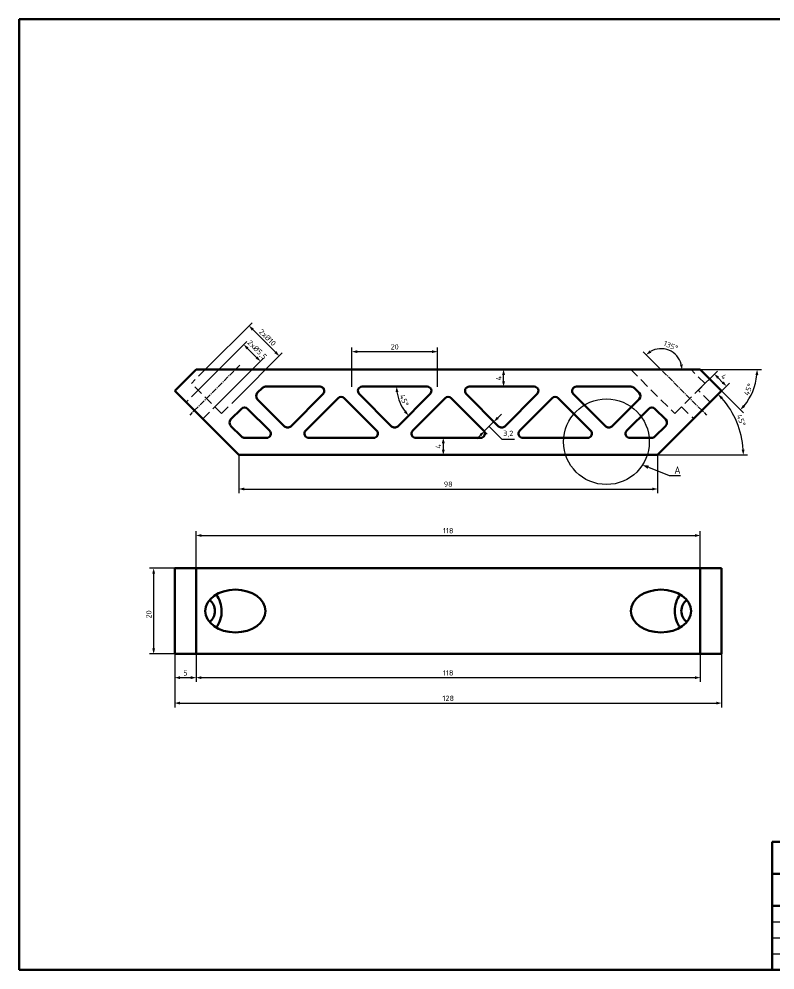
# Model space of a CAD drawing. Header units: millimetres. Extents: x -190 to 12889, y -227 to 3957.
# Drawn here: x 3819.9 to 3996.8, y 64.3 to 287 of the extents above; entities that cross this region are included whole.
import ezdxf
from ezdxf import colors
from ezdxf.entities.mleader import LeaderData, LeaderLine
from ezdxf.math import Vec2, Vec3

# ---------------------------------------------------------------- set-up
doc = ezdxf.new("R2010")
doc.units = ezdxf.units.MM
doc.header["$LTSCALE"] = 0.7
doc.header["$PDMODE"] = 35
doc.header["$PDSIZE"] = -4
doc.linetypes.add('CENTER2', pattern=[1.125, 0.75, -0.125, 0.125, -0.125])
doc.linetypes.add('HIDDEN', pattern=[9.525, 6.35, -3.175])
doc.layers.get('0').update_dxf_attribs({"color": 255})
for name, color, linetype, lineweight in [('AM_5', 10, 'Continuous', 25), ('CON', 7, 'Continuous', 50), ('DIM', 94, 'Continuous', 25), ('KHUNGBV', 5, 'Continuous', 70)]:
    doc.layers.add(name, color=color, linetype=linetype, lineweight=lineweight)
doc.styles.add('TCVN-7284', font='tcvn+7284-2003r.ttf')
doc.styles.add('TCVN7824', font='tcvn+7284-2003r.ttf', dxfattribs={"height": 3.5})
doc.dimstyles.new('TCVN_ISO-25_RadiusDia', dxfattribs={"dimtxt": 2.5, "dimasz": 2.5, "dimexe": 2, "dimexo": 0, "dimgap": 1, "dimtad": 1, "dimtoh": 1, "dimtxsty": 'TCVN-7284', "dimblk": 'Arrow', "dimcen": 0, "dimclrd": 256, "dimclre": 256, "dimclrt": 256, "dimadec": 0, "dimazin": 0, "dimtfac": 1, "dimtofl": 0, "dimtmove": 1, "dimatfit": 0, "dimldrblk": 'Arrow', "dimfxl": 1, "dimlwd": -1, "dimlwe": -1, "dimarcsym": 0})

# ---------------------------------------------------------------- blocks, each defined once
blk = doc.blocks.new('*U758')
at = {"layer": 'AM_5', "color": 0, "linetype": 'CENTER2', "ltscale": 2.5, "transparency": 16777216}
blk.add_line((-4.44, 4.44), (7.27, -7.27), dxfattribs=at)
blk = doc.blocks.new('*U759')
at = {"layer": 'AM_5', "color": 0, "linetype": 'CENTER2', "ltscale": 2.5, "transparency": 16777216}
blk.add_line((4.44, 4.44), (-7.27, -7.27), dxfattribs=at)
blk = doc.blocks.new('3d_xanh1')
blk.add_circle((4087.8, 226.27), 10.03)
at = {"layer": 'AM_5', "color": 2, "linetype": 'HIDDEN', "ltscale": 0.5}
for p, q in [((3993.89, 243.17), (3990.65, 239.93)), ((3997.73, 232.86), (4008.03, 243.17)), ((4093.5, 243.17), (4103.81, 232.86)), ((4110.88, 239.93), (4107.64, 243.17)), ((3992.25, 238.34), (3989.42, 235.51)), ((3997.73, 232.86), (3990.65, 239.93)), ((4103.81, 232.86), (4110.88, 239.93)), ((4112.11, 235.51), (4109.29, 238.34)), ((3993.31, 231.63), (3996.13, 234.45)), ((4105.4, 234.45), (4108.22, 231.63))]:
    blk.add_line(p, q, dxfattribs=at)
at = {"layer": 'CON'}
for p, q in [((3991.77, 243.17), (3986.77, 238.17)), ((4109.77, 243.17), (3991.77, 243.17)), ((4114.77, 238.17), (4109.77, 243.17)), ((4006.08, 237.69), (4007.27, 238.87)), ((4007.98, 239.17), (4020.77, 239.17)), ((4030.65, 239.17), (4045.83, 239.17)), ((4055.7, 239.17), (4070.88, 239.17)), ((4080.76, 239.17), (4093.55, 239.17)), ((4094.26, 238.87), (4095.45, 237.69)), ((3986.77, 238.17), (4001.77, 223.17)), ((4012.48, 229.87), (4006.08, 236.27)), ((4021.48, 237.46), (4013.9, 229.87)), ((4017.42, 228.87), (4025.01, 236.46)), ((4026.42, 236.46), (4034.01, 228.87)), ((4037.53, 229.87), (4029.95, 237.46)), ((4046.53, 237.46), (4038.95, 229.87)), ((4042.47, 228.87), (4050.06, 236.46)), ((4051.47, 236.46), (4059.06, 228.87)), ((4062.58, 229.87), (4055, 237.46)), ((4071.58, 237.46), (4064, 229.87)), ((4067.52, 228.87), (4075.11, 236.46)), ((4076.52, 236.46), (4084.11, 228.87)), ((4087.63, 229.87), (4080.05, 237.46)), ((4095.45, 236.27), (4089.05, 229.87)), ((4099.77, 223.17), (4114.77, 238.17)), ((3999.85, 231.45), (4002.41, 234.01)), ((4003.82, 234.01), (4008.96, 228.87)), ((4092.57, 228.87), (4097.71, 234.01)), ((4099.12, 234.01), (4101.68, 231.45)), ((4002.42, 227.46), (3999.85, 230.03)), ((4101.68, 230.03), (4099.11, 227.46)), ((4008.25, 227.17), (4003.13, 227.17)), ((4033.3, 227.17), (4018.13, 227.17)), ((4058.35, 227.17), (4043.18, 227.17)), ((4083.4, 227.17), (4068.23, 227.17)), ((4098.4, 227.17), (4093.28, 227.17)), ((4001.77, 223.17), (4099.77, 223.17))]:
    blk.add_line(p, q, dxfattribs=at)
for centre, start, end in [((4007.98, 238.17), 90, 135), ((4020.77, 238.17), 315, 90), ((4030.65, 238.17), 90, 225), ((4045.83, 238.17), 315, 90), ((4055.7, 238.17), 90, 225), ((4070.88, 238.17), 315, 90), ((4080.76, 238.17), 90, 225), ((4093.55, 238.17), 45, 90), ((4006.79, 236.98), 135, 225), ((4025.71, 235.75), 45, 135), ((4050.77, 235.75), 45, 135), ((4075.82, 235.75), 45, 135), ((4094.74, 236.98), 315, 45), ((4003.11, 233.3), 45, 135), ((4098.42, 233.3), 45, 135), ((4000.55, 230.74), 135, 225), ((4013.19, 230.58), 225, 315), ((4038.24, 230.58), 225, 315), ((4063.29, 230.58), 225, 315), ((4088.34, 230.58), 225, 315), ((4100.98, 230.74), 315, 45), ((4003.13, 228.17), 225, 270), ((4008.25, 228.17), 270, 45), ((4018.13, 228.17), 135, 270), ((4033.3, 228.17), 270, 45), ((4043.18, 228.17), 135, 270), ((4058.35, 228.17), 270, 45), ((4068.23, 228.17), 135, 270), ((4083.4, 228.17), 270, 45), ((4093.28, 228.17), 135, 270), ((4098.4, 228.17), 270, 315)]:
    blk.add_arc(centre, 1, start, end, dxfattribs=at)
at = {"layer": 'AM_5', "linetype": 'CENTER2', "ltscale": 2.5}
for name, p in [('*U759', (3997.57, 239.78)), ('*U758', (4103.96, 239.78))]:
    blk.add_blockref(name, p, dxfattribs=at)
blk = doc.blocks.new('3d_xanh3')
at = {"layer": 'CON'}
for p, q in [((3986.77, 176.62), (3986.77, 196.62)), ((3991.77, 196.62), (3986.77, 196.62)), ((3991.77, 176.62), (3991.77, 196.62)), ((4109.77, 196.62), (3991.77, 196.62)), ((4109.77, 176.62), (4109.77, 196.62)), ((4114.77, 196.62), (4109.77, 196.62)), ((4114.77, 176.62), (4114.77, 196.62)), ((3991.77, 176.62), (3986.77, 176.62)), ((4109.77, 176.62), (3991.77, 176.62)), ((4114.77, 176.62), (4109.77, 176.62))]:
    blk.add_line(p, q, dxfattribs=at)
for centre, radius, start, end in [((3991.71, 186.75), 6.02, 358.6794, 38.0918), ((4109.82, 186.75), 6.02, 141.9082, 181.3206), ((3993.35, 186.85), 2.79, 355.1468, 56.6334), ((4108.49, 186.62), 3.16, 125.8128, 234.1872), ((3993.22, 186.44), 2.92, 304.8612, 3.3587), ((3991.88, 186.42), 5.85, 321.3195, 1.9093), ((4109.65, 186.42), 5.85, 178.0907, 218.6805)]:
    blk.add_arc(centre, radius, start, end, dxfattribs=at)
for centre, major_axis in [((4000.96, 186.62), (7.07, 0)), ((4100.57, 186.62), (-7.07, 0))]:
    blk.add_ellipse(centre, major_axis=major_axis, ratio=0.707107, dxfattribs=at)
blk = doc.blocks.new('Arrow')
at = {"layer": 'DIM'}
blk.add_solid([(-1, 0.27), (-1, -0.27), (0, 0)], dxfattribs=at)
blk = doc.blocks.new('*D697')
at = {"layer": 'Defpoints', "color": 0, "ltscale": 0.2, "transparency": 16777216}
for p in [(3856.32, 138.37), (3861.32, 138.37), (3861.32, 132.76)]:
    blk.add_point(p, dxfattribs=at)
at = {"layer": 'DIM', "ltscale": 0.2, "transparency": 16777216}
for p, q in [((3856.32, 138.37), (3856.32, 131.76)), ((3861.32, 138.37), (3861.32, 131.76)), ((3857.57, 132.76), (3860.07, 132.76))]:
    blk.add_line(p, q, dxfattribs=at)
at = {"layer": 'DIM', "ltscale": 0.2, "transparency": 16777216, "xscale": 1.250000000000297, "yscale": 1.250000000000297, "zscale": 1.250000000000297, "rotation": 180}
blk.add_blockref('Arrow', (3856.32, 132.76), dxfattribs=at)
at = {"layer": 'DIM', "ltscale": 0.2, "transparency": 16777216, "xscale": 1.250000000000297, "yscale": 1.250000000000297, "zscale": 1.250000000000297}
blk.add_blockref('Arrow', (3861.32, 132.76), dxfattribs=at)
at = {"layer": 'DIM', "ltscale": 0.2, "transparency": 16777216, "insert": (3858.82, 133.88), "char_height": 1.25, "attachment_point": 5, "style": 'TCVN-7284'}
blk.add_mtext('5', dxfattribs=at)
blk = doc.blocks.new('*D698')
at = {"layer": 'Defpoints', "color": 0, "ltscale": 0.2, "transparency": 16777216}
for p in [(3861.32, 138.37), (3979.32, 138.37), (3979.32, 132.76)]:
    blk.add_point(p, dxfattribs=at)
at = {"layer": 'DIM', "ltscale": 0.2, "transparency": 16777216}
for p, q in [((3861.32, 138.37), (3861.32, 131.76)), ((3979.32, 138.37), (3979.32, 131.76)), ((3862.57, 132.76), (3978.07, 132.76))]:
    blk.add_line(p, q, dxfattribs=at)
at = {"layer": 'DIM', "ltscale": 0.2, "transparency": 16777216, "xscale": 1.250000000000297, "yscale": 1.250000000000297, "zscale": 1.250000000000297, "rotation": 180}
blk.add_blockref('Arrow', (3861.32, 132.76), dxfattribs=at)
at = {"layer": 'DIM', "ltscale": 0.2, "transparency": 16777216, "xscale": 1.250000000000297, "yscale": 1.250000000000297, "zscale": 1.250000000000297}
blk.add_blockref('Arrow', (3979.32, 132.76), dxfattribs=at)
at = {"layer": 'DIM', "ltscale": 0.2, "transparency": 16777216, "insert": (3920.32, 133.88), "char_height": 1.25, "attachment_point": 5, "style": 'TCVN-7284'}
blk.add_mtext('118', dxfattribs=at)
blk = doc.blocks.new('*D699')
at = {"layer": 'Defpoints', "color": 0, "ltscale": 0.2, "transparency": 16777216}
for p in [(3856.32, 138.37), (3984.32, 138.37), (3984.32, 126.8)]:
    blk.add_point(p, dxfattribs=at)
at = {"layer": 'DIM', "ltscale": 0.2, "transparency": 16777216}
for p, q in [((3856.32, 138.37), (3856.32, 125.8)), ((3984.32, 138.37), (3984.32, 125.8)), ((3857.57, 126.8), (3983.07, 126.8))]:
    blk.add_line(p, q, dxfattribs=at)
at = {"layer": 'DIM', "ltscale": 0.2, "transparency": 16777216, "xscale": 1.250000000000297, "yscale": 1.250000000000297, "zscale": 1.250000000000297, "rotation": 180}
blk.add_blockref('Arrow', (3856.32, 126.8), dxfattribs=at)
at = {"layer": 'DIM', "ltscale": 0.2, "transparency": 16777216, "xscale": 1.250000000000297, "yscale": 1.250000000000297, "zscale": 1.250000000000297}
blk.add_blockref('Arrow', (3984.32, 126.8), dxfattribs=at)
at = {"layer": 'DIM', "ltscale": 0.2, "transparency": 16777216, "insert": (3920.32, 127.92), "char_height": 1.25, "attachment_point": 5, "style": 'TCVN-7284'}
blk.add_mtext('128', dxfattribs=at)
blk = doc.blocks.new('*D694')
at = {"layer": 'Defpoints', "color": 0, "ltscale": 0.2, "transparency": 16777216}
for p in [(3871.32, 184.92), (3969.32, 184.92), (3969.32, 176.95)]:
    blk.add_point(p, dxfattribs=at)
at = {"layer": 'DIM', "ltscale": 0.2, "transparency": 16777216}
for p, q in [((3871.32, 184.92), (3871.32, 175.95)), ((3969.32, 184.92), (3969.32, 175.95)), ((3872.57, 176.95), (3968.07, 176.95))]:
    blk.add_line(p, q, dxfattribs=at)
at = {"layer": 'DIM', "ltscale": 0.2, "transparency": 16777216, "xscale": 1.250000000000297, "yscale": 1.250000000000297, "zscale": 1.250000000000297, "rotation": 180}
blk.add_blockref('Arrow', (3871.32, 176.95), dxfattribs=at)
at = {"layer": 'DIM', "ltscale": 0.2, "transparency": 16777216, "xscale": 1.250000000000297, "yscale": 1.250000000000297, "zscale": 1.250000000000297}
blk.add_blockref('Arrow', (3969.32, 176.95), dxfattribs=at)
at = {"layer": 'DIM', "ltscale": 0.2, "transparency": 16777216, "insert": (3920.32, 178.07), "char_height": 1.25, "attachment_point": 5, "style": 'TCVN-7284'}
blk.add_mtext('98', dxfattribs=at)
blk = doc.blocks.new('*D695')
at = {"layer": 'Defpoints', "color": 0, "ltscale": 0.2, "transparency": 16777216}
for p in [(3876.36, 206.88), (3861.8, 200.1), (3865.69, 196.21)]:
    blk.add_point(p, dxfattribs=at)
at = {"layer": 'DIM', "ltscale": 0.2, "transparency": 16777216}
for p, q in [((3861.8, 200.1), (3873.18, 211.48)), ((3873.36, 209.89), (3875.48, 207.76)), ((3865.69, 196.21), (3877.07, 207.59))]:
    blk.add_line(p, q, dxfattribs=at)
at = {"layer": 'DIM', "ltscale": 0.2, "transparency": 16777216, "xscale": 1.250000000000297, "yscale": 1.250000000000297, "zscale": 1.250000000000297}
for p, rotation in [((3872.47, 210.77), 134.9999999999975), ((3876.36, 206.88), 314.9999999999975)]:
    blk.add_blockref('Arrow', p, dxfattribs=dict(at, rotation=rotation))
at = {"layer": 'DIM', "ltscale": 0.2, "transparency": 16777216, "insert": (3875.51, 209.5), "char_height": 1.25, "attachment_point": 5, "rotation": 315, "style": 'TCVN-7284'}
blk.add_mtext('2x%%c5,5', dxfattribs=at)
blk = doc.blocks.new('*D696')
at = {"layer": 'Defpoints', "color": 0, "ltscale": 0.2, "transparency": 16777216}
for p in [(3880.77, 208.11), (3863.44, 204.92), (3870.51, 197.85)]:
    blk.add_point(p, dxfattribs=at)
at = {"layer": 'DIM', "ltscale": 0.2, "transparency": 16777216}
for p, q in [((3863.44, 204.92), (3874.41, 215.89)), ((3874.59, 214.3), (3879.89, 209)), ((3870.51, 197.85), (3881.48, 208.82))]:
    blk.add_line(p, q, dxfattribs=at)
at = {"layer": 'DIM', "ltscale": 0.2, "transparency": 16777216, "xscale": 1.250000000000297, "yscale": 1.250000000000297, "zscale": 1.250000000000297}
for p, rotation in [((3873.7, 215.18), 134.9999999999979), ((3880.77, 208.11), 314.9999999999979)]:
    blk.add_blockref('Arrow', p, dxfattribs=dict(at, rotation=rotation))
at = {"layer": 'DIM', "ltscale": 0.2, "transparency": 16777216, "insert": (3878.03, 212.44), "char_height": 1.25, "attachment_point": 5, "rotation": 315, "style": 'TCVN-7284'}
blk.add_mtext('2x%%C10', dxfattribs=at)
blk = doc.blocks.new('*D700')
at = {"layer": 'Defpoints', "color": 0, "ltscale": 0.2, "transparency": 16777216}
for p in [(3984.32, 199.92), (3988.71, 190.12), (3871.32, 184.92), (3969.32, 184.92), (3969.32, 184.92)]:
    blk.add_point(p, dxfattribs=at)
at = {"layer": 'DIM', "linetype": 'ByBlock', "ltscale": 0.2, "transparency": 16777216}
blk.add_line((3969.32, 184.92), (3990.39, 184.92), dxfattribs=at)
blk.add_arc((3969.32, 184.92), 20.08, 3.5677, 41.4323, dxfattribs=at)
at = {"layer": 'DIM', "ltscale": 0.2, "transparency": 16777216, "xscale": 1.250000000000297, "yscale": 1.250000000000297, "zscale": 1.250000000000297}
for p, rotation in [((3983.51, 199.12), 133.2161355884936), ((3989.39, 184.92), 271.7838644114989)]:
    blk.add_blockref('Arrow', p, dxfattribs=dict(at, rotation=rotation))
at = {"layer": 'DIM', "ltscale": 0.2, "transparency": 16777216, "insert": (3988.91, 193.03), "char_height": 1.25, "attachment_point": 5, "rotation": 292.5, "style": 'TCVN-7284', "bg_fill": 3, "box_fill_scale": 1.1, "bg_fill_color": 256, "bg_fill_true_color": 13158600, "bg_fill_transparency": 0}
blk.add_mtext('45°', dxfattribs=at)
blk = doc.blocks.new('*D701')
at = {"layer": 'Defpoints', "color": 0, "ltscale": 0.2, "transparency": 16777216}
for p in [(3861.32, 204.92), (3979.32, 204.92), (3979.32, 204.92), (3984.32, 199.92)]:
    blk.add_point(p, dxfattribs=at)
at = {"layer": 'DIM', "linetype": 'ByBlock', "ltscale": 0.2, "transparency": 16777216}
for p, q in [((3979.32, 204.92), (3993.63, 204.92)), ((3984.32, 199.92), (3989.44, 194.8))]:
    blk.add_line(p, q, dxfattribs=at)
blk.add_arc((3979.32, 204.92), 13.31, 320.3827, 354.6173, dxfattribs=at)
at = {"layer": 'DIM', "ltscale": 0.2, "transparency": 16777216, "xscale": 1.250000000000297, "yscale": 1.250000000000297, "zscale": 1.250000000000297}
for p, rotation in [((3992.63, 204.92), 87.30866279557262), ((3988.73, 195.51), 227.6913372044272)]:
    blk.add_blockref('Arrow', p, dxfattribs=dict(at, rotation=rotation))
at = {"layer": 'DIM', "ltscale": 0.2, "transparency": 16777216, "insert": (3990.57, 200.26), "char_height": 1.25, "attachment_point": 5, "rotation": 67.5, "style": 'TCVN-7284', "bg_fill": 3, "box_fill_scale": 1.1, "bg_fill_color": 256, "bg_fill_true_color": 13158600, "bg_fill_transparency": 0}
blk.add_mtext('45°', dxfattribs=at)
at = {"layer": 'Defpoints', "color": 0, "ltscale": 0.2, "transparency": 16777216}
blk.add_point((3990.84, 198.26), dxfattribs=at)
blk = doc.blocks.new('*D704')
at = {"layer": 'Defpoints', "color": 0, "ltscale": 0.2, "transparency": 16777216}
for p in [(3979.32, 166.06), (3861.32, 158.37), (3979.32, 158.37)]:
    blk.add_point(p, dxfattribs=at)
at = {"layer": 'DIM', "linetype": 'ByBlock', "ltscale": 0.2, "transparency": 16777216}
for p, q in [((3861.32, 158.37), (3861.32, 167.06)), ((3862.57, 166.06), (3978.07, 166.06)), ((3979.32, 158.37), (3979.32, 167.06))]:
    blk.add_line(p, q, dxfattribs=at)
at = {"layer": 'DIM', "ltscale": 0.2, "transparency": 16777216, "xscale": 1.250000000000297, "yscale": 1.250000000000297, "zscale": 1.250000000000297, "rotation": 180}
blk.add_blockref('Arrow', (3861.32, 166.06), dxfattribs=at)
at = {"layer": 'DIM', "ltscale": 0.2, "transparency": 16777216, "xscale": 1.250000000000297, "yscale": 1.250000000000297, "zscale": 1.250000000000297}
blk.add_blockref('Arrow', (3979.32, 166.06), dxfattribs=at)
at = {"layer": 'DIM', "ltscale": 0.2, "transparency": 16777216, "insert": (3920.32, 167.18), "char_height": 1.25, "attachment_point": 5, "style": 'TCVN-7284', "bg_fill": 3, "box_fill_scale": 1.1, "bg_fill_color": 256, "bg_fill_true_color": 13158600, "bg_fill_transparency": 0}
blk.add_mtext('118', dxfattribs=at)
blk = doc.blocks.new('*D705')
at = {"layer": 'Defpoints', "color": 0, "ltscale": 0.2, "transparency": 16777216}
for p in [(3851.38, 158.37), (3856.32, 158.37), (3856.32, 138.37)]:
    blk.add_point(p, dxfattribs=at)
at = {"layer": 'DIM', "linetype": 'ByBlock', "ltscale": 0.2, "transparency": 16777216}
for p, q in [((3856.32, 158.37), (3850.38, 158.37)), ((3851.38, 139.62), (3851.38, 157.12)), ((3856.32, 138.37), (3850.38, 138.37))]:
    blk.add_line(p, q, dxfattribs=at)
at = {"layer": 'DIM', "ltscale": 0.2, "transparency": 16777216, "xscale": 1.250000000000297, "yscale": 1.250000000000297, "zscale": 1.250000000000297}
for p, rotation in [((3851.38, 158.37), 90), ((3851.38, 138.37), 270)]:
    blk.add_blockref('Arrow', p, dxfattribs=dict(at, rotation=rotation))
at = {"layer": 'DIM', "ltscale": 0.2, "transparency": 16777216, "insert": (3850.25, 147.58), "char_height": 1.25, "attachment_point": 5, "rotation": 90, "style": 'TCVN-7284', "bg_fill": 3, "box_fill_scale": 1.1, "bg_fill_color": 256, "bg_fill_true_color": 13158600, "bg_fill_transparency": 0}
blk.add_mtext('20', dxfattribs=at)
blk = doc.blocks.new('*D706')
at = {"layer": 'Defpoints', "color": 0, "ltscale": 0.2, "transparency": 16777216}
for p in [(3985.45, 201.05), (3978.84, 200.1), (3981.67, 197.27)]:
    blk.add_point(p, dxfattribs=at)
at = {"layer": 'DIM', "linetype": 'ByBlock', "ltscale": 0.2, "transparency": 16777216}
for p, q in [((3978.84, 200.1), (3983.33, 204.59)), ((3983.5, 203), (3984.56, 201.93)), ((3981.67, 197.27), (3986.16, 201.76))]:
    blk.add_line(p, q, dxfattribs=at)
at = {"layer": 'DIM', "ltscale": 0.2, "transparency": 16777216, "xscale": 1.250000000000297, "yscale": 1.250000000000297, "zscale": 1.250000000000297}
for p, rotation in [((3982.62, 203.88), 135.0000000000046), ((3985.45, 201.05), 315.0000000000046)]:
    blk.add_blockref('Arrow', p, dxfattribs=dict(at, rotation=rotation))
at = {"layer": 'DIM', "ltscale": 0.2, "transparency": 16777216, "insert": (3984.83, 203.26), "char_height": 1.25, "attachment_point": 5, "rotation": 315, "style": 'TCVN-7284', "bg_fill": 3, "box_fill_scale": 1.1, "bg_fill_color": 256, "bg_fill_true_color": 13158600, "bg_fill_transparency": 0}
blk.add_mtext('4', dxfattribs=at)
blk = doc.blocks.new('*D707')
at = {"layer": 'Defpoints', "color": 0, "ltscale": 0.2, "transparency": 16777216}
for p in [(3917.79, 209.12), (3897.79, 200.92), (3917.79, 200.92)]:
    blk.add_point(p, dxfattribs=at)
at = {"layer": 'DIM', "linetype": 'ByBlock', "ltscale": 0.2, "transparency": 16777216}
for p, q in [((3897.79, 200.92), (3897.79, 210.12)), ((3917.79, 200.92), (3917.79, 210.12)), ((3899.04, 209.12), (3916.54, 209.12))]:
    blk.add_line(p, q, dxfattribs=at)
at = {"layer": 'DIM', "ltscale": 0.2, "transparency": 16777216, "xscale": 1.250000000000297, "yscale": 1.250000000000297, "zscale": 1.250000000000297, "rotation": 180}
blk.add_blockref('Arrow', (3897.79, 209.12), dxfattribs=at)
at = {"layer": 'DIM', "ltscale": 0.2, "transparency": 16777216, "xscale": 1.250000000000297, "yscale": 1.250000000000297, "zscale": 1.250000000000297}
blk.add_blockref('Arrow', (3917.79, 209.12), dxfattribs=at)
at = {"layer": 'DIM', "ltscale": 0.2, "transparency": 16777216, "insert": (3907.79, 210.25), "char_height": 1.25, "attachment_point": 5, "style": 'TCVN-7284', "bg_fill": 3, "box_fill_scale": 1.1, "bg_fill_color": 256, "bg_fill_true_color": 13158600, "bg_fill_transparency": 0}
blk.add_mtext('20', dxfattribs=at)
blk = doc.blocks.new('*D708')
at = {"layer": 'Defpoints', "color": 0, "ltscale": 0.2, "transparency": 16777216}
for p in [(3897.79, 200.92), (3917.79, 200.92), (3917.79, 200.92), (3907.79, 190.92)]:
    blk.add_point(p, dxfattribs=at)
at = {"layer": 'DIM', "linetype": 'ByBlock', "ltscale": 0.2, "transparency": 16777216}
blk.add_arc((3917.79, 200.92), 9.54, 187.5141, 217.4859, dxfattribs=at)
at = {"layer": 'DIM', "ltscale": 0.2, "transparency": 16777216, "xscale": 1.250000000000297, "yscale": 1.250000000000297, "zscale": 1.250000000000297}
for p, rotation in [((3908.25, 200.92), 93.75705066083958), ((3911.05, 194.17), 311.242949339161)]:
    blk.add_blockref('Arrow', p, dxfattribs=dict(at, rotation=rotation))
at = {"layer": 'DIM', "ltscale": 0.2, "transparency": 16777216, "insert": (3910.02, 197.7), "char_height": 1.25, "attachment_point": 5, "rotation": 292.5, "style": 'TCVN-7284', "bg_fill": 3, "box_fill_scale": 1.1, "bg_fill_color": 256, "bg_fill_true_color": 13158600, "bg_fill_transparency": 0}
blk.add_mtext('45°', dxfattribs=at)
at = {"layer": 'Defpoints', "color": 0, "ltscale": 0.2, "transparency": 16777216}
blk.add_point((3908.58, 198.45), dxfattribs=at)
blk = doc.blocks.new('*D709')
at = {"layer": 'Defpoints', "color": 0, "ltscale": 0.2, "transparency": 16777216}
for p in [(3930.88, 204.92), (3933.28, 204.92), (3930.88, 200.92)]:
    blk.add_point(p, dxfattribs=at)
at = {"layer": 'DIM', "linetype": 'ByBlock', "ltscale": 0.2, "transparency": 16777216}
for p, q in [((3930.88, 204.92), (3934.28, 204.92)), ((3933.28, 202.17), (3933.28, 203.67)), ((3930.88, 200.92), (3934.28, 200.92))]:
    blk.add_line(p, q, dxfattribs=at)
at = {"layer": 'DIM', "ltscale": 0.2, "transparency": 16777216, "xscale": 1.250000000000297, "yscale": 1.250000000000297, "zscale": 1.250000000000297}
for p, rotation in [((3933.28, 204.92), 90), ((3933.28, 200.92), 270)]:
    blk.add_blockref('Arrow', p, dxfattribs=dict(at, rotation=rotation))
at = {"layer": 'DIM', "ltscale": 0.2, "transparency": 16777216, "insert": (3932.15, 202.92), "char_height": 1.25, "attachment_point": 5, "rotation": 90, "style": 'TCVN-7284', "bg_fill": 3, "box_fill_scale": 1.1, "bg_fill_color": 256, "bg_fill_true_color": 13158600, "bg_fill_transparency": 0}
blk.add_mtext('4', dxfattribs=at)
blk = doc.blocks.new('*D710')
at = {"layer": 'Defpoints', "color": 0, "ltscale": 0.2, "transparency": 16777216}
for p in [(3922.03, 188.92), (3919.17, 184.92), (3922.03, 184.92)]:
    blk.add_point(p, dxfattribs=at)
at = {"layer": 'DIM', "linetype": 'ByBlock', "ltscale": 0.2, "transparency": 16777216}
for p, q in [((3922.03, 188.92), (3918.17, 188.92)), ((3919.17, 187.67), (3919.17, 186.17)), ((3922.03, 184.92), (3918.17, 184.92))]:
    blk.add_line(p, q, dxfattribs=at)
at = {"layer": 'DIM', "ltscale": 0.2, "transparency": 16777216, "xscale": 1.250000000000297, "yscale": 1.250000000000297, "zscale": 1.250000000000297}
for p, rotation in [((3919.17, 188.92), 90), ((3919.17, 184.92), 270)]:
    blk.add_blockref('Arrow', p, dxfattribs=dict(at, rotation=rotation))
at = {"layer": 'DIM', "ltscale": 0.2, "transparency": 16777216, "insert": (3918.04, 186.92), "char_height": 1.25, "attachment_point": 5, "rotation": 90, "style": 'TCVN-7284', "bg_fill": 3, "box_fill_scale": 1.1, "bg_fill_color": 256, "bg_fill_true_color": 13158600, "bg_fill_transparency": 0}
blk.add_mtext('4', dxfattribs=at)
blk = doc.blocks.new('*D711')
at = {"layer": 'Defpoints', "color": 0, "ltscale": 0.2, "transparency": 16777216}
for p in [(3928.62, 195.14), (3926.36, 192.88), (3931.03, 192.73)]:
    blk.add_point(p, dxfattribs=at)
at = {"layer": 'DIM', "linetype": 'ByBlock', "ltscale": 0.2, "transparency": 16777216}
for p, q in [((3928.62, 195.14), (3931.74, 192.02)), ((3931.91, 193.62), (3932.8, 194.5)), ((3926.36, 192.88), (3929.47, 189.76)), ((3928.77, 190.47), (3931.03, 192.73)), ((3929.9, 191.6), (3932.9, 188.6)), ((3927.88, 189.59), (3927, 188.7)), ((3932.9, 188.6), (3935.84, 188.6))]:
    blk.add_line(p, q, dxfattribs=at)
at = {"layer": 'DIM', "ltscale": 0.2, "transparency": 16777216, "xscale": 1.250000000000297, "yscale": 1.250000000000297, "zscale": 1.250000000000297}
for p, rotation in [((3931.03, 192.73), 224.9999999999942), ((3928.77, 190.47), 44.99999999999424)]:
    blk.add_blockref('Arrow', p, dxfattribs=dict(at, rotation=rotation))
at = {"layer": 'DIM', "ltscale": 0.2, "transparency": 16777216, "insert": (3934.37, 189.85), "char_height": 1.25, "attachment_point": 5, "style": 'TCVN-7284', "bg_fill": 3, "box_fill_scale": 1.1, "bg_fill_color": 256, "bg_fill_true_color": 13158600, "bg_fill_transparency": 0}
blk.add_mtext('3,2', dxfattribs=at)
blk = doc.blocks.new('*D712')
at = {"layer": 'Defpoints', "color": 0, "ltscale": 0.2, "transparency": 16777216}
for p in [(3969.06, 205.98), (3861.32, 204.92), (3979.32, 204.92), (3980.78, 194.26)]:
    blk.add_point(p, dxfattribs=at)
at = {"layer": 'DIM', "linetype": 'ByBlock', "ltscale": 0.2, "transparency": 16777216}
blk.add_line((3969.06, 205.98), (3965.95, 209.09), dxfattribs=at)
blk.add_arc((3970.12, 204.92), 4.9, 14.6492, 120.3508, dxfattribs=at)
at = {"layer": 'DIM', "ltscale": 0.2, "transparency": 16777216, "xscale": 1.250000000000297, "yscale": 1.250000000000297, "zscale": 1.250000000000297}
for p, rotation in [((3966.66, 208.39), 217.6753842993316), ((3975.03, 204.92), 277.324615700666)]:
    blk.add_blockref('Arrow', p, dxfattribs=dict(at, rotation=rotation))
at = {"layer": 'DIM', "ltscale": 0.2, "transparency": 16777216, "insert": (3972.43, 210.49), "char_height": 1.25, "attachment_point": 5, "rotation": 337.5, "style": 'TCVN-7284', "bg_fill": 3, "box_fill_scale": 1.1, "bg_fill_color": 256, "bg_fill_true_color": 13158600, "bg_fill_transparency": 0}
blk.add_mtext('135°', dxfattribs=at)
at = {"layer": 'Defpoints', "color": 0, "ltscale": 0.2, "transparency": 16777216}
blk.add_point((3973.59, 208.39), dxfattribs=at)
blk = doc.blocks.new('KHUNG_A3')
at = {"layer": 'CON', "color": 8, "linetype": 'Continuous', "ltscale": 0.66}
for p, q in [((296.71, 84.61), (296.71, 44.61)), ((296.71, 84.61), (481.71, 84.61)), ((296.71, 74.61), (481.71, 74.61)), ((296.71, 64.61), (481.71, 64.61)), ((313.71, 64.61), (313.71, 44.61)), ((336.71, 64.61), (336.71, 44.61)), ((351.71, 64.61), (351.71, 44.61)), ((361.71, 64.61), (361.71, 44.61)), ((421.71, 44.61), (421.71, 64.61)), ((451.71, 54.61), (451.71, 64.61)), ((421.71, 54.61), (481.71, 54.61))]:
    blk.add_line(p, q, dxfattribs=at)
at = {"layer": 'DIM', "color": 8, "linetype": 'Continuous', "ltscale": 0.66}
for p, q in [((296.71, 59.61), (361.71, 59.61)), ((421.71, 59.61), (481.71, 59.61)), ((296.71, 54.61), (361.71, 54.61)), ((296.71, 49.61), (421.71, 49.61))]:
    blk.add_line(p, q, dxfattribs=at)
at = {"layer": 'KHUNGBV', "color": 8, "linetype": 'Continuous', "ltscale": 0.66}
for p, q in [((481.71, 341.61), (61.71, 341.61)), ((61.71, 341.61), (61.71, 44.61)), ((481.71, 44.61), (481.71, 341.61)), ((61.71, 44.61), (481.71, 44.61))]:
    blk.add_line(p, q, dxfattribs=at)
at = {"color": 255, "attachment_point": 1, "style": 'TCVN-7284'}
for s, width, insert, char_height in [('{\\W1.485708; }ĐỒ ÁN TỐT NGHIỆP', 65.6643, (362.61, 83.93), 5), ('\\pxqc;T. nhiệm', 16.8827, (296.71, 63.68), 2.5), ('{\\W2.460912; }Họ tên', 16.8827, (317.11, 63.68), 2.5), ('{\\W4.544245; }Ký', 16.8827, (335.42, 63.68), 2.5), ('{\\W1.017842; }Ngày', 9.8035, (352.08, 63.68), 2.5), ('\\pxqc;Tỷ lệ:', 9.8035, (425.19, 63.83), 2.5), ('\\pxqc;Khối lượng:', 20.0073, (453.51, 63.88), 2.5), ('\\pxqc;H. dẫn', 16.8827, (296.71, 58.76), 2.5), ('\\pxqc;N.M.Triết', 16.8827, (317.11, 59.57), 2.5), ('{\\W0.286782; }Mã số:', 12.5818, (425.56, 58.85), 2.5), ('\\pxqc;Số Lượng:', 17.9691, (453.36, 58.98), 2.5), ('\\pxqc;Duyệt', 16.8827, (296.71, 53.54), 2.5), ('\\pxqc;N.M.Triết', 16.8827, (317.16, 54.47), 2.5), ('{\\W0.981773; }Trường ĐH Sư Phạm Kỹ Thuật TP. HCM\\P{\\W7.398439; }Khoa: Cơ Khí CHế Tạo Máy ', 61.6953, (420.88, 54.04), 2.5), ('\\pxqc;Thiết kế', 16.8827, (296.71, 48.52), 2.5), ('\\pxqc;P.T.K.Thoa', 16.8827, (317.11, 48.37), 2.5), ('\\pxi-3,l3,qc,t3;Vật liệu:', 59.8171, (346.92, 48.66), 2.5)]:
    blk.add_mtext_dynamic_manual_height_columns(s, width=width, gutter_width=88.6, heights=[0], dxfattribs=dict(at, insert=insert, char_height=char_height))
at = {"color": 255, "insert": (303.83, 71.79), "char_height": 3, "width": 178.521, "attachment_point": 1, "style": 'TCVN-7284'}
blk.add_mtext('THIẾT KẾ VÀ CHẾ TẠO MÁY KIỂM TRA MÁY KHOAN PIN TỰ ĐỘNG CÓ GIÁM SÁT QUA WEBSERVER\\P', dxfattribs=at)

msp = doc.modelspace()

# ---------------------------------------------------------------- block references
for name in ['3d_xanh1', '3d_xanh3']:
    msp.add_blockref(name, (-130.4486, -38.247))

# ---------------------------------------------------------------- dimensions: what is measured, and where the dimension line sits
at = {"layer": 'DIM', "ltscale": 0.2}
dim = msp.add_aligned_dim(p1=(3863.4382, 204.9189), p2=(3870.5093, 197.8478), distance=14.5176, dimstyle='TCVN_ISO-25_RadiusDia', override={"dimscale": 0.5, "dimpost": '2x%%C<>'}, dxfattribs=at)
dim.commit()
dim.dimension.update_dxf_attribs({"geometry": '*D696', "text_midpoint": (3878.0348, 212.4444)})
dim = msp.add_linear_dim(base=(3876.3604, 206.8809), p1=(3861.797, 200.0957), p2=(3865.6861, 196.2066), angle=315, dimstyle='TCVN_ISO-25_RadiusDia', override={"dimscale": 0.5, "dimpost": '2x%%c<>'}, dxfattribs=at)
dim.commit()
dim.dimension.update_dxf_attribs({"geometry": '*D695', "text_midpoint": (3874.6292, 208.6122), "dimtype": 161})
for base, p1, p2, picture, middle in [((3969.3169, 176.9467), (3871.3169, 184.9189), (3969.3169, 184.9189), '*D694', (3920.3169, 178.0717)), ((3861.3169, 132.7554), (3856.3169, 138.3687), (3861.3169, 138.3687), '*D697', (3858.8169, 133.8804)), ((3984.3169, 126.7973), (3856.3169, 138.3687), (3984.3169, 138.3687), '*D699', (3920.3169, 127.9223)), ((3979.3169, 132.7554), (3861.3169, 138.3687), (3979.3169, 138.3687), '*D698', (3920.3169, 133.8804))]:
    dim = msp.add_linear_dim(base=base, p1=p1, p2=p2, dimstyle='TCVN_ISO-25_RadiusDia', override={"dimscale": 0.5}, dxfattribs=at)
    dim.commit()
    dim.dimension.update_dxf_attribs({"geometry": picture, "text_midpoint": middle})

# ---------------------------------------------------------------- leaders
ml = msp.add_multileader_mtext('Standard', dxfattribs=at)
ml.set_content('A', color=256, style='TCVN7824')
ml.set_leader_properties(color=84)
ml.set_arrow_properties(name='Arrow')
ml.build(insert=Vec2(0, 0))
ml.multileader.update_dxf_attribs({"text_left_attachment_type": 6, "text_right_attachment_type": 6, "dogleg_length": 0.36, "arrow_head_size": 1.5})
ctx = ml.context
ctx.base_point, ctx.char_height, ctx.arrow_head_size, ctx.landing_gap_size, ctx.plane_origin = Vec3(3972.2269, 180.1303), 1.75, 1.5, 1, Vec3(3965.7756, 182.5873)
ctx.left_attachment, ctx.right_attachment = 6, 6
notes = []
notes.append((ctx, [(0, (1, 1, 0), (3972.0469, 180.1303), (1, 0), 0.18, [(0, [(3965.7756, 182.5873)], 0, [])])]))
ctx.mtext.insert, ctx.mtext.flow_direction = Vec3(3973.2269, 182.2303), 5
for ctx, leaders in notes:
    for number, flags, end, landing, length, lines in leaders:
        leader = LeaderData()
        leader.index, (leader.has_last_leader_line, leader.has_dogleg_vector, leader.attachment_direction) = number, flags
        leader.last_leader_point, leader.dogleg_vector, leader.dogleg_length = Vec3(end), Vec3(landing), length
        for number, points, colour, breaks in lines:
            line = LeaderLine()
            line.index, line.vertices, line.color, line.breaks = number, Vec3.list(points), colors.encode_raw_color(colour), breaks
            leader.lines.append(line)
        ctx.leaders.append(leader)

# ---------------------------------------------------------------- next in the draw order: dimensions: what is measured, and where the dimension line sits
dim = msp.add_angular_dim_2l(base=(3988.7103, 190.1153), line1=((3969.3169, 184.9189), (3984.3169, 199.9189)), line2=((3871.3169, 184.9189), (3969.3169, 184.9189)), dimstyle='TCVN_ISO-25_RadiusDia', override={"dimscale": 0.5, "dimtfill": 1, "dimarcsym": 1}, dxfattribs=at)
dim.commit()
dim.dimension.update_dxf_attribs({"geometry": '*D700', "text_midpoint": (3988.9055, 193.0328)})
at = {"layer": 'DIM', "color": 0, "ltscale": 0.2}
dim = msp.add_linear_dim(base=(3979.3169, 166.059), p1=(3861.3169, 158.3687), p2=(3979.3169, 158.3687), dimstyle='TCVN_ISO-25_RadiusDia', override={"dimscale": 0.5, "dimtfill": 1, "dimarcsym": 1}, dxfattribs=at)
dim.commit()
dim.dimension.update_dxf_attribs({"geometry": '*D704', "text_midpoint": (3920.3169, 167.184)})
dim = msp.add_linear_dim(base=(3851.378, 158.3687), p1=(3856.3169, 138.3687), p2=(3856.3169, 158.3687), angle=90, dimstyle='TCVN_ISO-25_RadiusDia', override={"dimscale": 0.5, "dimtfill": 1, "dimarcsym": 1}, dxfattribs=at)
dim.commit()
dim.dimension.update_dxf_attribs({"geometry": '*D705', "text_midpoint": (3851.378, 147.5823), "dimtype": 160})

# ---------------------------------------------------------------- next in the draw order: dimensions: what is measured, and where the dimension line sits
at = {"layer": 'DIM', "ltscale": 0.2}
dim = msp.add_angular_dim_2l(base=(3990.8441, 198.2636), line1=((3984.3169, 199.9189), (3979.3169, 204.9189)), line2=((3979.3169, 204.9189), (3861.3169, 204.9189)), dimstyle='TCVN_ISO-25_RadiusDia', override={"dimscale": 0.5, "dimtfill": 1, "dimarcsym": 1}, dxfattribs=at)
dim.commit()
dim.dimension.update_dxf_attribs({"geometry": '*D701', "text_midpoint": (3990.5748, 200.2557)})
at = {"layer": 'DIM', "color": 0, "ltscale": 0.2}
dim = msp.add_linear_dim(base=(3919.1653, 184.9189), p1=(3922.0253, 188.9189), p2=(3922.0253, 184.9189), angle=90, dimstyle='TCVN_ISO-25_RadiusDia', override={"dimscale": 0.5, "dimtfill": 1, "dimarcsym": 1}, dxfattribs=at)
dim.commit()
dim.dimension.update_dxf_attribs({"geometry": '*D710', "text_midpoint": (3918.0403, 186.9189)})

# ---------------------------------------------------------------- next in the draw order: dimensions: what is measured, and where the dimension line sits
dim = msp.add_linear_dim(base=(3917.7919, 209.1228), p1=(3897.7919, 200.9189), p2=(3917.7919, 200.9189), dimstyle='TCVN_ISO-25_RadiusDia', override={"dimscale": 0.5, "dimtfill": 1, "dimarcsym": 1}, dxfattribs=at)
dim.commit()
dim.dimension.update_dxf_attribs({"geometry": '*D707', "text_midpoint": (3907.7919, 210.2478)})
dim = msp.add_linear_dim(base=(3933.2775, 204.9189), p1=(3930.8807, 200.9189), p2=(3930.8807, 204.9189), angle=90, dimstyle='TCVN_ISO-25_RadiusDia', override={"dimscale": 0.5, "dimtfill": 1, "dimarcsym": 1}, dxfattribs=at)
dim.commit()
dim.dimension.update_dxf_attribs({"geometry": '*D709', "text_midpoint": (3932.1525, 202.9189)})
for p1, p2, distance, picture, middle in [((3978.8368, 200.0957), (3981.6653, 197.2672), 5.3503, '*D706', (3984.8298, 203.2602)), ((3926.3565, 192.8797), (3928.6193, 195.1425), -3.4088, '*D711', (3933.4035, 189.8455))]:
    dim = msp.add_aligned_dim(p1=p1, p2=p2, distance=distance, dimstyle='TCVN_ISO-25_RadiusDia', override={"dimscale": 0.5, "dimtfill": 1, "dimarcsym": 1}, dxfattribs=at)
    dim.commit()
    dim.dimension.update_dxf_attribs({"geometry": picture, "text_midpoint": middle})

# ---------------------------------------------------------------- next in the draw order: dimensions: what is measured, and where the dimension line sits
dim = msp.add_angular_dim_2l(base=(3908.5787, 198.4502), line1=((3907.7919, 190.9189), (3917.7919, 200.9189)), line2=((3917.7919, 200.9189), (3897.7919, 200.9189)), dimstyle='TCVN_ISO-25_RadiusDia', override={"dimscale": 0.5, "dimtfill": 1, "dimarcsym": 1}, dxfattribs=at)
dim.commit()
dim.dimension.update_dxf_attribs({"geometry": '*D708', "text_midpoint": (3910.0191, 197.6993)})

# ---------------------------------------------------------------- next in the draw order: dimensions: what is measured, and where the dimension line sits
dim = msp.add_angular_dim_2l(base=(3973.591, 208.3854), line1=((3979.3169, 204.9189), (3861.3169, 204.9189)), line2=((3969.0639, 205.9796), (3980.7814, 194.262)), dimstyle='TCVN_ISO-25_RadiusDia', override={"dimscale": 0.5, "dimtfill": 1, "dimarcsym": 1}, dxfattribs=at)
dim.commit()
dim.dimension.update_dxf_attribs({"geometry": '*D712', "text_midpoint": (3972.4311, 210.4874)})

# ---------------------------------------------------------------- next in the draw order: block references
at = {"layer": 'DIM', "xscale": 0.75, "yscale": 0.75, "zscale": 0.75}
msp.add_blockref('KHUNG_A3', (3773.583, 30.8291), dxfattribs=at)

doc.saveas('drawing.dxf')
